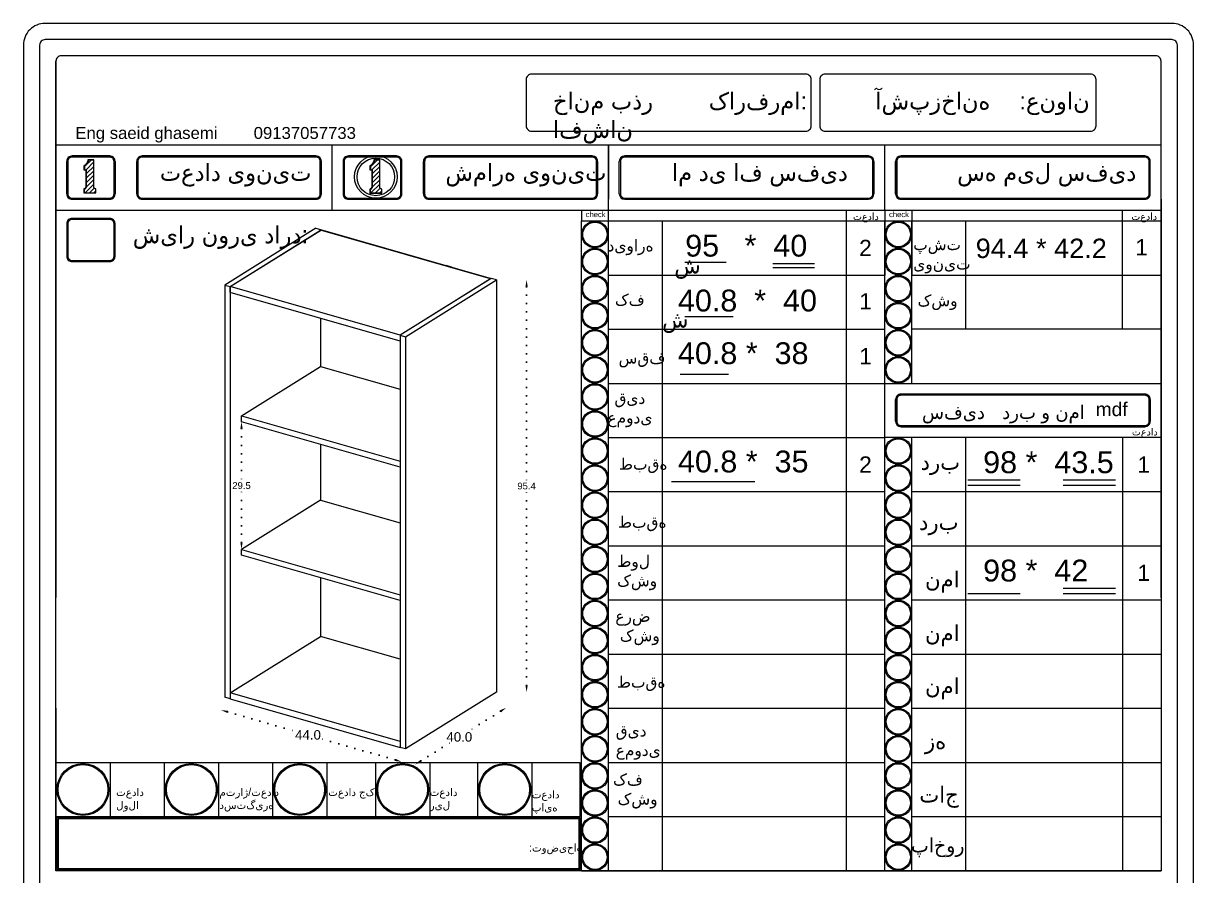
# Model space of a CAD drawing. Header units: inches. Extents: x -1979 to 7680, y -968 to 3127.
# Drawn here: x 1922.6 to 2354.6, y 2810.1 to 3124.9 of the extents above; entities that cross this region are included whole.
import ezdxf

# ---------------------------------------------------------------- set-up
doc = ezdxf.new("R2010")
doc.units = ezdxf.units.IN
doc.header["$MEASUREMENT"] = 0
doc.linetypes.add('ACAD_ISO07W100', pattern=[3, 0, -3])
doc.styles.get("Standard").update_dxf_attribs({"font": 'arial.ttf'})
doc.dimstyles.new('Copy of Standard', dxfattribs={"dimtxt": 2.5, "dimasz": 2.5, "dimexe": 0.18, "dimexo": 0.0625, "dimgap": 0.09, "dimtad": 0, "dimtih": 1, "dimtoh": 1, "dimdec": 1, "dimzin": 0, "dimdsep": 46, "dimtxsty": 'Standard', "dimcen": 0.09, "dimse1": 1, "dimse2": 1, "dimadec": 0, "dimazin": 0, "dimtfac": 1, "dimtdec": 1, "dimtix": 1, "dimtofl": 0, "dimtmove": 0, "dimatfit": 3, "dimfxl": 1, "dimtolj": 1, "dimtzin": 0, "dimarcsym": 0})
doc.dimstyles.get("Standard").update_dxf_attribs({"dimtxt": 3.5, "dimasz": 2.5, "dimexe": 0.18, "dimexo": 0.0625, "dimgap": 0.09, "dimtad": 0, "dimtih": 1, "dimtoh": 1, "dimdec": 1, "dimzin": 0, "dimdsep": 46, "dimtxsty": 'Standard', "dimcen": 0.09, "dimse1": 1, "dimse2": 1, "dimadec": 0, "dimazin": 0, "dimtfac": 1, "dimtdec": 1, "dimtix": 1, "dimtofl": 0, "dimtmove": 0, "dimatfit": 3, "dimfxl": 1, "dimtolj": 1, "dimtzin": 0, "dimarcsym": 0})

# ---------------------------------------------------------------- blocks, each defined once
blk = doc.blocks.new('*D112')
at = {"color": 0, "linetype": 'ACAD_ISO07W100', "lineweight": -2, "transparency": 16777216}
for p, q in [((2108.39, 3027.6), (2108.39, 2955.35)), ((2108.39, 2880.36), (2108.39, 2952.61))]:
    blk.add_line(p, q, dxfattribs=at)
at = {"color": 0, "transparency": 16777216}
for points in [[(2107.97, 3027.6), (2108.81, 3027.6), (2108.39, 3030.1)], [(2107.97, 2880.36), (2108.81, 2880.36), (2108.39, 2877.86)]]:
    blk.add_solid(points, dxfattribs=at)
at = {"layer": 'Defpoints', "color": 0, "transparency": 16777216}
for p in [(2097.32, 3030.1), (2108.39, 3030.1), (2097.32, 2877.86)]:
    blk.add_point(p, dxfattribs=at)
at = {"color": 0, "lineweight": 20, "transparency": 16777216, "insert": (2108.39, 2953.98), "char_height": 2.5, "attachment_point": 5}
blk.add_mtext('\\A1;95.4', dxfattribs=at)
blk = doc.blocks.new('*D113')
at = {"color": 0, "linetype": 'ACAD_ISO07W100', "lineweight": -2, "transparency": 16777216}
for p, q in [((2098.78, 2870.79), (2086.57, 2863.18)), ((2069.34, 2852.44), (2080.55, 2859.43))]:
    blk.add_line(p, q, dxfattribs=at)
at = {"color": 0, "transparency": 16777216}
for points in [[(2098.56, 2871.14), (2099, 2870.44), (2100.9, 2872.11)], [(2069.12, 2852.8), (2069.56, 2852.09), (2067.22, 2851.12)]]:
    blk.add_solid(points, dxfattribs=at)
at = {"layer": 'Defpoints', "color": 0, "transparency": 16777216}
for p in [(2097.32, 2877.86), (2063.64, 2856.86), (2067.22, 2851.12)]:
    blk.add_point(p, dxfattribs=at)
at = {"color": 0, "lineweight": 20, "transparency": 16777216, "insert": (2083.56, 2861.3), "char_height": 3.5, "attachment_point": 5}
blk.add_mtext('\\A1;40.0', dxfattribs=at)
blk = doc.blocks.new('*D114')
at = {"color": 0, "linetype": 'ACAD_ISO07W100', "lineweight": -2, "transparency": 16777216}
for p, q in [((1998, 2870.56), (2022.99, 2863.4)), ((2059.88, 2852.82), (2032.4, 2860.7))]:
    blk.add_line(p, q, dxfattribs=at)
at = {"color": 0, "transparency": 16777216}
for points in [[(1998.12, 2870.96), (1997.89, 2870.16), (1995.6, 2871.25)], [(2060, 2853.22), (2059.77, 2852.42), (2062.29, 2852.13)]]:
    blk.add_solid(points, dxfattribs=at)
at = {"layer": 'Defpoints', "color": 0, "transparency": 16777216}
for p in [(1996.96, 2875.98), (1995.6, 2871.25), (2063.64, 2856.86)]:
    blk.add_point(p, dxfattribs=at)
at = {"color": 0, "lineweight": 20, "transparency": 16777216, "insert": (2027.7, 2862.05), "char_height": 3.5, "attachment_point": 5}
blk.add_mtext('\\A1;44.0', dxfattribs=at)
blk = doc.blocks.new('*D115')
at = {"color": 0, "linetype": 'ACAD_ISO07W100', "lineweight": -2, "transparency": 16777216}
for p, q in [((2003.15, 2975.22), (2003.15, 2955.53)), ((2003.15, 2933.1), (2003.15, 2952.79))]:
    blk.add_line(p, q, dxfattribs=at)
at = {"color": 0, "transparency": 16777216}
for points in [[(2002.73, 2975.22), (2003.57, 2975.22), (2003.15, 2977.72)], [(2002.73, 2933.1), (2003.57, 2933.1), (2003.15, 2930.6)]]:
    blk.add_solid(points, dxfattribs=at)
at = {"layer": 'Defpoints', "color": 0, "transparency": 16777216}
for p in [(2003.15, 2977.72), (2003.15, 2930.6), (2003.15, 2930.6)]:
    blk.add_point(p, dxfattribs=at)
at = {"color": 0, "lineweight": 20, "transparency": 16777216, "insert": (2003.15, 2954.16), "char_height": 2.5, "attachment_point": 5}
blk.add_mtext('\\A1;29.5', dxfattribs=at)

msp = doc.modelspace()

# ---------------------------------------------------------------- hatches: boundary and pattern name
at = {"lineweight": 20}
h = msp.add_hatch(dxfattribs=at)
h.set_pattern_fill('ANSI31', color=256, scale=9.218651)
h.set_pattern_definition([(45, (1199.3718, 3613.5091), (-0.8148213, 0.8148213), [])])
h.paths.add_polyline_path([(1949.14, 3063.76), (1949.05, 3063.8), (1948.96, 3063.85), (1948.88, 3063.92), (1948.82, 3063.99), (1948.75, 3064.07), (1948.7, 3064.15), (1948.66, 3064.25), (1948.63, 3064.34), (1948.62, 3064.44), (1948.61, 3064.54), (1948.61, 3074.47), (1946.75, 3074.47), (1946.72, 3074.23), (1946.67, 3074.01), (1946.61, 3073.78), (1946.52, 3073.57), (1946.41, 3073.36), (1946.29, 3073.16), (1946.15, 3072.97), (1946, 3072.8), (1945.83, 3072.63), (1945.64, 3072.49), (1945.45, 3072.36), (1945.24, 3072.25), (1945.24, 3070.84), (1945.65, 3070.84), (1945.96, 3070.82), (1945.96, 3064.58), (1945.95, 3064.48), (1945.92, 3064.39), (1945.89, 3064.3), (1945.85, 3064.21), (1945.8, 3064.13), (1945.74, 3064.05), (1945.67, 3063.98), (1945.59, 3063.92), (1945.51, 3063.86), (1945.43, 3063.82), (1945.34, 3063.78), (1945.24, 3063.75), (1945.24, 3062.33), (1949.33, 3062.33), (1949.33, 3063.71), (1949.23, 3063.73)])
h = msp.add_hatch(dxfattribs=at)
h.set_pattern_fill('ANSI31', color=256, scale=9.218651)
h.set_pattern_definition([(45, (1304.9427, 3613.4677), (-0.8148213, 0.8148213), [])])
h.paths.add_polyline_path([(2054.71, 3063.72), (2054.62, 3063.76), (2054.53, 3063.81), (2054.46, 3063.88), (2054.39, 3063.95), (2054.33, 3064.03), (2054.27, 3064.11), (2054.23, 3064.21), (2054.2, 3064.3), (2054.19, 3064.4), (2054.18, 3064.5), (2054.18, 3074.42), (2052.32, 3074.42), (2052.29, 3074.19), (2052.24, 3073.96), (2052.18, 3073.74), (2052.09, 3073.52), (2051.98, 3073.31), (2051.86, 3073.12), (2051.72, 3072.93), (2051.57, 3072.75), (2051.4, 3072.59), (2051.22, 3072.45), (2051.02, 3072.32), (2050.82, 3072.21), (2050.82, 3070.8), (2051.22, 3070.8), (2051.53, 3070.78), (2051.53, 3064.54), (2051.52, 3064.44), (2051.49, 3064.35), (2051.46, 3064.26), (2051.42, 3064.17), (2051.37, 3064.09), (2051.31, 3064.01), (2051.24, 3063.94), (2051.17, 3063.88), (2051.09, 3063.82), (2051, 3063.78), (2050.91, 3063.74), (2050.82, 3063.71), (2050.82, 3062.28), (2054.9, 3062.28), (2054.9, 3063.66), (2054.8, 3063.69)])

# ---------------------------------------------------------------- linework, layer by layer
for p, q in [((1934.63, 2811.91), (1934.63, 3110.88)), ((2342.63, 3079.91), (1934.63, 3079.91)), ((1934.63, 2900.93), (1934.63, 3079.91)), ((1954.48, 3075.91), (1940.63, 3075.91)), ((2030.63, 3075.91), (1966.48, 3075.91)), ((2036.63, 3055.91), (2036.63, 3079.91)), ((2060.34, 3075.91), (2042.63, 3075.91)), ((2132.63, 3075.91), (2072.34, 3075.91)), ((2138.63, 3055.91), (2138.63, 3079.91)), ((2138.63, 3079.91), (2138.63, 3059.91)), ((2234.63, 3075.91), (2144.63, 3075.91)), ((2240.63, 3055.91), (2240.63, 3079.91)), ((2336.63, 3075.91), (2246.63, 3075.91)), ((1938.63, 3061.91), (1938.63, 3073.91)), ((1945.24, 3072.25), (1945.24, 3070.84)), ((1956.48, 3073.91), (1956.48, 3061.91)), ((1964.48, 3061.91), (1964.48, 3073.91)), ((2032.63, 3061.91), (2032.63, 3073.91)), ((2040.63, 3073.91), (2040.63, 3061.91)), ((2050.82, 3072.21), (2050.82, 3070.8)), ((2062.34, 3061.91), (2062.34, 3073.91)), ((2070.34, 3061.91), (2070.34, 3073.91)), ((2134.63, 3073.91), (2134.63, 3061.91)), ((2142.63, 3061.91), (2142.63, 3073.91)), ((2236.63, 3073.91), (2236.63, 3061.91)), ((2244.63, 3061.91), (2244.63, 3073.91)), ((2338.63, 3061.91), (2338.63, 3073.91)), ((1940.63, 3059.91), (1954.48, 3059.91)), ((1945.24, 3062.33), (1949.33, 3062.33)), ((2030.63, 3059.91), (1966.48, 3059.91)), ((2042.63, 3059.91), (2060.34, 3059.91)), ((2050.82, 3062.28), (2054.9, 3062.28)), ((2132.63, 3059.91), (2072.34, 3059.91)), ((2144.63, 3059.91), (2234.63, 3059.91)), ((2246.63, 3059.91), (2336.63, 3059.91)), ((2342.63, 3059.91), (2342.63, 2811.91)), ((1934.63, 3055.91), (2342.63, 3055.91)), ((2128.63, 3055.91), (2128.63, 3051.91)), ((2138.63, 2811.91), (2138.63, 3055.91)), ((2226.46, 2811.91), (2226.46, 3055.91)), ((2240.63, 3055.91), (2240.63, 3031.91)), ((2250.63, 3055.91), (2250.63, 3031.91)), ((2328.41, 3011.91), (2328.41, 3055.91)), ((2128.63, 3051.91), (2342.63, 3051.91)), ((2128.63, 2811.91), (2128.63, 3051.91)), ((2158.44, 3051.91), (2158.44, 2811.91)), ((2240.63, 2895.91), (2240.63, 3051.91)), ((2240.63, 2811.91), (2240.63, 3051.91)), ((2250.63, 2991.91), (2250.63, 3051.91)), ((2250.63, 2991.91), (2250.63, 3051.91)), ((2250.63, 3051.91), (2250.63, 3031.91)), ((2270.44, 3051.91), (2270.44, 3011.91)), ((2166.79, 3036.66), (2182.12, 3036.66)), ((2199.29, 3036.16), (2214.62, 3036.16)), ((2199.29, 3034.77), (2214.62, 3034.77)), ((2138.63, 3031.91), (2240.63, 3031.91)), ((2250.63, 3031.91), (2342.63, 3031.91)), ((2166.79, 3016.66), (2184.68, 3016.66)), ((2138.63, 3011.91), (2240.63, 3011.91)), ((2342.63, 3011.91), (2250.63, 3011.91)), ((2342.63, 3011.91), (2322.63, 3011.91)), ((2165.05, 2995.25), (2182.93, 2995.25)), ((2138.63, 2991.91), (2342.63, 2991.91)), ((2244.63, 2977.91), (2244.63, 2985.91)), ((2336.63, 2987.91), (2246.63, 2987.91)), ((2338.63, 2985.91), (2338.63, 2977.91)), ((2336.63, 2975.91), (2246.63, 2975.91)), ((2138.63, 2971.91), (2240.63, 2971.91)), ((2342.63, 2971.91), (2240.63, 2971.91)), ((2250.63, 2811.91), (2250.63, 2971.91)), ((2270.44, 2971.91), (2270.44, 2811.91)), ((2328.41, 2971.91), (2328.41, 2811.91)), ((2161.88, 2955.66), (2192.64, 2955.66)), ((2271.33, 2956.31), (2290.66, 2956.31)), ((2306.5, 2956.31), (2325.84, 2956.31)), ((2138.63, 2951.91), (2240.63, 2951.91)), ((2138.63, 2951.91), (2158.44, 2951.91)), ((2138.63, 2951.91), (2240.63, 2951.91)), ((2207.14, 2951.91), (2240.63, 2951.91)), ((2250.63, 2951.91), (2342.63, 2951.91)), ((2271.33, 2954.29), (2290.66, 2954.29)), ((2306.5, 2954.29), (2325.84, 2954.29)), ((2138.63, 2931.91), (2158.44, 2931.91)), ((2138.63, 2931.91), (2240.63, 2931.91)), ((2250.63, 2931.91), (2342.63, 2931.91)), ((2250.63, 2931.91), (2342.63, 2931.91)), ((2306.5, 2916.31), (2325.84, 2916.31)), ((2138.63, 2911.91), (2240.63, 2911.91)), ((2250.63, 2911.91), (2342.63, 2911.91)), ((2271.33, 2914.29), (2290.66, 2914.29)), ((2306.5, 2914.29), (2325.84, 2914.29)), ((2138.63, 2891.91), (2240.63, 2891.91)), ((2226.46, 2891.91), (2240.63, 2891.91)), ((2250.63, 2891.91), (2342.63, 2891.91)), ((1934.63, 2871.91), (1934.63, 2831.91)), ((1934.63, 2871.91), (1934.63, 2831.91)), ((2138.63, 2871.91), (2240.63, 2871.91)), ((2226.46, 2871.91), (2240.63, 2871.91)), ((2250.63, 2871.91), (2342.63, 2871.91)), ((2250.63, 2871.91), (2342.63, 2871.91)), ((1934.63, 2851.91), (2128.01, 2851.91)), ((1954.63, 2851.91), (1954.63, 2831.91)), ((1974.63, 2851.91), (1974.63, 2831.91)), ((1994.63, 2851.91), (1994.63, 2831.91)), ((2014.63, 2851.91), (2014.63, 2831.91)), ((2034.63, 2851.91), (2034.63, 2831.91)), ((2052.62, 2851.91), (2052.62, 2831.91)), ((2072.62, 2851.91), (2072.62, 2831.91)), ((2090.3, 2851.91), (2090.3, 2831.91)), ((2110.3, 2851.91), (2110.3, 2831.91)), ((2128.01, 2851.91), (2128.01, 2831.91)), ((2138.63, 2851.91), (2240.63, 2851.91)), ((2138.63, 2851.91), (2240.63, 2851.91)), ((2226.46, 2851.91), (2240.63, 2851.91)), ((2250.63, 2851.91), (2342.63, 2851.91)), ((2250.63, 2851.91), (2342.63, 2851.91)), ((1934.63, 2831.91), (2128.01, 2831.91)), ((2138.63, 2831.91), (2240.63, 2831.91)), ((2138.63, 2831.91), (2240.63, 2831.91)), ((2226.46, 2831.91), (2240.63, 2831.91)), ((2250.63, 2831.91), (2342.63, 2831.91)), ((2250.63, 2831.91), (2342.63, 2831.91)), ((2128.63, 2811.91), (1934.63, 2811.91)), ((2128.63, 2811.91), (2240.63, 2811.91)), ((2128.63, 2811.91), (2342.63, 2811.91)), ((2128.63, 2811.91), (2240.63, 2811.91))]:
    msp.add_line(p, q, dxfattribs=at)
at = {"linetype": 'Continuous', "lineweight": 20, "extrusion": (-1.66533e-16, 0.906236, 0.422772)}
for p, q in [((2030.63, 3049.22), (1996.96, 3028.23)), ((1998.94, 3027.66), (2032.62, 3048.65)), ((1998.94, 3027.66), (2032.36, 3048.5)), ((2030.63, 3049.22), (2095.33, 3030.67)), ((2095.08, 3030.52), (2032.36, 3048.5)), ((2095.08, 3030.52), (2032.36, 3048.5)), ((2080.68, 3034.87), (2078.69, 3035.44)), ((2080.43, 3034.72), (2080.68, 3034.87)), ((2095.33, 3030.67), (2061.66, 3009.68)), ((2095.08, 3030.52), (2061.66, 3009.68)), ((2063.64, 3009.11), (2097.32, 3030.1)), ((2095.33, 3030.67), (2095.08, 3030.52)), ((2097.32, 3030.1), (2095.33, 3030.67)), ((2097.32, 3030.1), (2097.32, 2877.86)), ((1996.96, 3028.23), (1998.94, 3027.66)), ((1996.96, 3028.23), (1996.96, 2875.98)), ((1998.94, 3025.48), (1998.94, 3027.66)), ((2061.66, 3009.68), (1998.94, 3027.66)), ((1998.94, 3027.66), (1998.94, 2875.41)), ((2061.66, 3007.5), (1998.94, 3025.48)), ((2032.36, 3015.9), (2032.36, 2998.11)), ((2061.66, 3009.68), (2063.64, 3009.11)), ((2061.66, 3009.68), (2061.66, 2857.43)), ((2061.66, 3009.68), (2061.66, 3007.5)), ((2063.64, 3009.11), (2063.64, 2856.86)), ((2003.15, 2979.9), (2032.36, 2998.11)), ((2032.36, 2998.11), (2061.66, 2989.71)), ((2003.15, 2979.9), (2061.66, 2963.12)), ((2003.15, 2977.72), (2003.15, 2979.9)), ((2061.66, 2960.95), (2003.15, 2977.72)), ((2032.36, 2969.35), (2032.36, 2948.81)), ((2032.36, 2948.81), (2003.15, 2930.6)), ((2032.36, 2948.81), (2061.66, 2940.41)), ((2003.15, 2930.6), (2061.66, 2913.82)), ((2003.15, 2928.42), (2003.15, 2930.6)), ((2061.66, 2911.65), (2003.15, 2928.42)), ((2032.36, 2920.05), (2032.36, 2898.42)), ((1998.94, 2877.59), (2032.36, 2898.42)), ((2061.66, 2890.03), (2032.36, 2898.42)), ((2061.66, 2859.61), (1998.94, 2877.59)), ((1998.94, 2877.59), (1998.94, 2875.41)), ((2097.32, 2877.86), (2063.64, 2856.86)), ((1998.94, 2875.41), (1996.96, 2875.98)), ((1998.94, 2875.41), (2061.66, 2857.43)), ((2061.66, 2859.61), (2061.66, 2857.43)), ((2063.64, 2856.86), (2061.66, 2857.43))]:
    msp.add_line(p, q, dxfattribs=at)
at = {"lineweight": 20}
for points in [[(1930.63, 2518.88), (2346.63, 2518.88, 0.414214), (2354.63, 2526.88), (2354.63, 3116.88, 0.414214), (2346.63, 3124.88), (1930.63, 3124.88, 0.414214), (1922.63, 3116.88), (1922.63, 2526.88, 0.414214)], [(1930.63, 2524.88), (2346.63, 2524.88, 0.414214), (2348.63, 2526.88), (2348.63, 3116.88, 0.414214), (2346.63, 3118.88), (1930.63, 3118.88, 0.414214), (1928.63, 3116.88), (1928.63, 2526.88, 0.414214)], [(2213.48, 3104.13, 0.414214), (2211.48, 3106.13), (2110.24, 3106.13, 0.414214), (2108.24, 3104.13), (2108.24, 3087.09, 0.414214), (2110.24, 3085.09), (2211.48, 3085.09, 0.414214), (2213.48, 3087.09)], [(2218.61, 3085.09), (2316.61, 3085.09, 0.414214), (2318.61, 3087.09), (2318.61, 3104.13, 0.414214), (2316.61, 3106.13), (2218.61, 3106.13, 0.414214), (2216.61, 3104.13), (2216.61, 3087.09, 0.414214)], [(2318.61, 3104.13, 0.414214), (2316.61, 3106.13), (2218.61, 3106.13, 0.414214), (2216.61, 3104.13), (2216.61, 3087.09, 0.414214), (2218.61, 3085.09), (2316.61, 3085.09, 0.414214), (2318.61, 3087.09)], [(1956.48, 3073.91, 0.414214), (1954.48, 3075.91), (1940.63, 3075.91, 0.414214), (1938.63, 3073.91), (1938.63, 3061.91, 0.414214), (1940.63, 3059.91), (1954.48, 3059.91, 0.414214), (1956.48, 3061.91)], [(2032.63, 3073.91, 0.414214), (2030.63, 3075.91), (1966.48, 3075.91, 0.414214), (1964.48, 3073.91), (1964.48, 3061.91, 0.414214), (1966.48, 3059.91), (2030.63, 3059.91, 0.414214), (2032.63, 3061.91)], [(2062.34, 3073.91, 0.414214), (2060.34, 3075.91), (2042.63, 3075.91, 0.414214), (2040.63, 3073.91), (2040.63, 3061.91, 0.414214), (2042.63, 3059.91), (2060.34, 3059.91, 0.414214), (2062.34, 3061.91)], [(2134.63, 3073.91, 0.414214), (2132.63, 3075.91), (2072.34, 3075.91, 0.414214), (2070.34, 3073.91), (2070.34, 3061.91, 0.414214), (2072.34, 3059.91), (2132.63, 3059.91, 0.414214), (2134.63, 3061.91)], [(2338.63, 3073.91, 0.414214), (2336.63, 3075.91), (2246.63, 3075.91, 0.414214), (2244.63, 3073.91), (2244.63, 3061.91, 0.414214), (2246.63, 3059.91), (2336.63, 3059.91, 0.414214), (2338.63, 3061.91)], [(1956.08, 3073.91, 0.414214), (1954.48, 3075.51), (1940.63, 3075.51, 0.414214), (1939.03, 3073.91), (1939.03, 3061.91, 0.414214), (1940.63, 3060.31), (1954.48, 3060.31, 0.414214), (1956.08, 3061.91)], [(2032.23, 3073.91, 0.414214), (2030.63, 3075.51), (1966.48, 3075.51, 0.414214), (1964.88, 3073.91), (1964.88, 3061.91, 0.414214), (1966.48, 3060.31), (2030.63, 3060.31, 0.414214), (2032.23, 3061.91)], [(2061.94, 3073.91, 0.414214), (2060.34, 3075.51), (2042.63, 3075.51, 0.414214), (2041.03, 3073.91), (2041.03, 3061.91, 0.414214), (2042.63, 3060.31), (2060.34, 3060.31, 0.414214), (2061.94, 3061.91)], [(2134.23, 3073.91, 0.414214), (2132.63, 3075.51), (2072.34, 3075.51, 0.414214), (2070.74, 3073.91), (2070.74, 3061.91, 0.414214), (2072.34, 3060.31), (2132.63, 3060.31, 0.414214), (2134.23, 3061.91)], [(2236.23, 3073.91, 0.414214), (2234.63, 3075.51), (2144.63, 3075.51, 0.414214), (2143.03, 3073.91), (2143.03, 3061.91, 0.414214), (2144.63, 3060.31), (2234.63, 3060.31, 0.414214), (2236.23, 3061.91)], [(2338.23, 3073.91, 0.414214), (2336.63, 3075.51), (2246.63, 3075.51, 0.414214), (2245.03, 3073.91), (2245.03, 3061.91, 0.414214), (2246.63, 3060.31), (2336.63, 3060.31, 0.414214), (2338.23, 3061.91)], [(1956.48, 3050.87, 0.414214), (1954.48, 3052.87), (1940.63, 3052.87, 0.414214), (1938.63, 3050.87), (1938.63, 3038.87, 0.414214), (1940.63, 3036.87), (1954.48, 3036.87, 0.414214), (1956.48, 3038.87)], [(1956.48, 3050.87, 0.414214), (1954.48, 3052.87), (1940.63, 3052.87, 0.414214), (1938.63, 3050.87), (1938.63, 3038.87, 0.414214), (1940.63, 3036.87), (1954.48, 3036.87, 0.414214), (1956.48, 3038.87)], [(1956.08, 3050.87, 0.414214), (1954.48, 3052.47), (1940.63, 3052.47, 0.414214), (1939.03, 3050.87), (1939.03, 3038.87, 0.414214), (1940.63, 3037.27), (1954.48, 3037.27, 0.414214), (1956.08, 3038.87)], [(1956.08, 3050.87, 0.414214), (1954.48, 3052.47), (1940.63, 3052.47, 0.414214), (1939.03, 3050.87), (1939.03, 3038.87, 0.414214), (1940.63, 3037.27), (1954.48, 3037.27, 0.414214), (1956.08, 3038.87)], [(2338.63, 2985.91, 0.414214), (2336.63, 2987.91), (2246.63, 2987.91, 0.414214), (2244.63, 2985.91), (2244.63, 2977.91, 0.414214), (2246.63, 2975.91), (2336.63, 2975.91, 0.414214), (2338.63, 2977.91)], [(2338.23, 2985.91, 0.414214), (2336.63, 2987.51), (2246.63, 2987.51, 0.414214), (2245.03, 2985.91), (2245.03, 2977.91, 0.414214), (2246.63, 2976.31), (2336.63, 2976.31, 0.414214), (2338.23, 2977.91)]]:
    msp.add_lwpolyline(points, format="xyb", close=True, dxfattribs=at)
for points in [[(2342.63, 2912.85), (2342.63, 3110.88, 0.414214), (2340.63, 3112.88), (1936.63, 3112.88, 0.414214), (1934.63, 3110.88), (1934.63, 2912.85)], [(2213.48, 3104.13, 0.414214), (2211.48, 3106.13), (2110.24, 3106.13, 0.414214), (2108.24, 3104.13), (2108.24, 3087.09, 0.414214), (2110.24, 3085.09), (2211.48, 3085.09, 0.414214), (2213.48, 3087.09), (2213.48, 3104.13)]]:
    msp.add_lwpolyline(points, format="xyb", dxfattribs=at)
for points in [[(1944.93, 3062.26), (1949.33, 3062.26), (1949.33, 3062.33), (1949.33, 3063.71), (1949.23, 3063.73), (1949.14, 3063.76), (1949.05, 3063.8), (1948.96, 3063.85), (1948.88, 3063.92), (1948.82, 3063.99), (1948.75, 3064.07), (1948.7, 3064.15), (1948.66, 3064.25), (1948.63, 3064.34), (1948.62, 3064.44), (1948.61, 3064.54), (1948.61, 3074.47), (1948.61, 3074.52), (1946.45, 3074.52), (1946.42, 3074.29), (1946.37, 3074.06), (1946.3, 3073.83), (1946.22, 3073.61), (1946.11, 3073.4), (1945.99, 3073.2), (1945.85, 3073.01), (1945.69, 3072.84), (1945.52, 3072.67), (1945.33, 3072.53), (1945.14, 3072.4), (1944.93, 3072.29), (1944.93, 3070.84), (1945.24, 3070.84), (1945.65, 3070.84), (1945.65, 3064.54), (1945.64, 3064.44), (1945.61, 3064.35), (1945.58, 3064.26), (1945.54, 3064.17), (1945.49, 3064.08), (1945.43, 3064.01), (1945.36, 3063.93), (1945.28, 3063.87), (1945.2, 3063.82), (1945.11, 3063.77), (1945.02, 3063.73), (1944.93, 3063.71), (1944.93, 3062.26), (1945.24, 3062.33), (1945.24, 3063.75), (1945.34, 3063.78), (1945.43, 3063.82), (1945.51, 3063.86), (1945.59, 3063.92), (1945.67, 3063.98), (1945.74, 3064.05), (1945.8, 3064.13), (1945.85, 3064.21), (1945.89, 3064.3), (1945.92, 3064.39), (1945.95, 3064.48), (1945.96, 3064.58), (1945.96, 3070.82), (1945.65, 3070.84)], [(1944.93, 3072.29), (1945.24, 3072.25), (1945.45, 3072.36), (1945.64, 3072.49), (1945.83, 3072.63), (1946, 3072.8), (1946.15, 3072.97), (1946.29, 3073.16), (1946.41, 3073.36), (1946.52, 3073.57), (1946.61, 3073.78), (1946.67, 3074.01), (1946.72, 3074.23), (1946.75, 3074.47)], [(1946.45, 3074.52), (1946.75, 3074.47), (1948.61, 3074.47)], [(2050.5, 3062.22), (2054.9, 3062.22), (2054.9, 3062.28), (2054.9, 3063.66), (2054.8, 3063.69), (2054.71, 3063.72), (2054.62, 3063.76), (2054.53, 3063.81), (2054.46, 3063.88), (2054.39, 3063.95), (2054.33, 3064.03), (2054.27, 3064.11), (2054.23, 3064.21), (2054.2, 3064.3), (2054.19, 3064.4), (2054.18, 3064.5), (2054.18, 3074.42), (2054.18, 3074.48), (2052.02, 3074.48), (2051.99, 3074.25), (2051.94, 3074.02), (2051.87, 3073.79), (2051.79, 3073.57), (2051.68, 3073.36), (2051.56, 3073.16), (2051.42, 3072.97), (2051.26, 3072.8), (2051.09, 3072.63), (2050.9, 3072.49), (2050.71, 3072.36), (2050.5, 3072.24), (2050.5, 3070.8), (2050.82, 3070.8), (2051.22, 3070.8), (2051.22, 3064.5), (2051.21, 3064.4), (2051.18, 3064.31), (2051.15, 3064.21), (2051.11, 3064.13), (2051.06, 3064.04), (2051, 3063.96), (2050.93, 3063.89), (2050.85, 3063.83), (2050.77, 3063.77), (2050.69, 3063.73), (2050.59, 3063.69), (2050.5, 3063.66), (2050.5, 3062.22), (2050.82, 3062.28), (2050.82, 3063.71), (2050.91, 3063.74), (2051, 3063.78), (2051.09, 3063.82), (2051.17, 3063.88), (2051.24, 3063.94), (2051.31, 3064.01), (2051.37, 3064.09), (2051.42, 3064.17), (2051.46, 3064.26), (2051.49, 3064.35), (2051.52, 3064.44), (2051.53, 3064.54), (2051.53, 3070.78), (2051.22, 3070.8)], [(2050.5, 3072.24), (2050.82, 3072.21), (2051.02, 3072.32), (2051.22, 3072.45), (2051.4, 3072.59), (2051.57, 3072.75), (2051.72, 3072.93), (2051.86, 3073.12), (2051.98, 3073.31), (2052.09, 3073.52), (2052.18, 3073.74), (2052.24, 3073.96), (2052.29, 3074.19), (2052.32, 3074.42)], [(2052.02, 3074.48), (2052.32, 3074.42), (2054.18, 3074.42)]]:
    msp.add_lwpolyline(points, dxfattribs=at)
for points in [[(1934.63, 3055.91), (2342.63, 3055.91), (2342.63, 2811.91), (1934.63, 2811.91)], [(2128.63, 2811.91), (1934.63, 2811.91), (1934.63, 3055.91), (2342.63, 3055.91), (2342.63, 2811.91)], [(2128.23, 2831.51), (1935.03, 2831.51), (1935.03, 2812.31), (2128.23, 2812.31)], [(2127.83, 2831.11), (1935.43, 2831.11), (1935.43, 2812.71), (2127.83, 2812.71)]]:
    msp.add_lwpolyline(points, close=True, dxfattribs=at)
for centre, radius in [((2052.73, 3068.17), 7.86), ((2052.73, 3068.17), 6.94), ((2133.63, 3046.91), 4.92), ((2133.63, 3046.91), 4.52), ((2245.63, 3046.91), 4.92), ((2245.63, 3046.91), 4.52), ((2133.63, 3036.91), 4.92), ((2133.63, 3036.91), 4.52), ((2245.63, 3036.91), 4.92), ((2245.63, 3036.91), 4.52), ((2133.63, 3026.91), 4.92), ((2133.63, 3026.91), 4.52), ((2245.63, 3026.91), 4.92), ((2245.63, 3026.91), 4.52), ((2133.63, 3016.91), 4.92), ((2133.63, 3016.91), 4.52), ((2245.63, 3016.91), 4.92), ((2245.63, 3016.91), 4.52), ((2133.63, 3006.91), 4.92), ((2133.63, 3006.91), 4.52), ((2245.63, 3006.91), 4.92), ((2245.63, 3006.91), 4.52), ((2133.63, 2996.91), 4.92), ((2133.63, 2996.91), 4.52), ((2245.63, 2996.91), 4.92), ((2245.63, 2996.91), 4.52), ((2133.63, 2986.91), 4.92), ((2133.63, 2986.91), 4.52), ((2133.63, 2976.91), 4.92), ((2133.63, 2976.91), 4.52), ((2133.63, 2966.91), 4.92), ((2133.63, 2966.91), 4.52), ((2245.63, 2966.91), 4.92), ((2245.63, 2966.91), 4.52), ((2133.63, 2956.91), 4.92), ((2133.63, 2956.91), 4.52), ((2245.63, 2956.91), 4.92), ((2245.63, 2956.91), 4.52), ((2133.63, 2946.91), 4.92), ((2133.63, 2946.91), 4.52), ((2245.63, 2946.91), 4.92), ((2245.63, 2946.91), 4.52), ((2133.63, 2936.91), 4.92), ((2133.63, 2936.91), 4.52), ((2245.63, 2936.91), 4.92), ((2245.63, 2936.91), 4.52), ((2133.63, 2926.91), 4.92), ((2133.63, 2926.91), 4.52), ((2245.63, 2926.91), 4.92), ((2245.63, 2926.91), 4.52), ((2133.63, 2916.91), 4.92), ((2133.63, 2916.91), 4.52), ((2245.63, 2916.91), 4.92), ((2245.63, 2916.91), 4.52), ((2133.63, 2906.91), 4.92), ((2245.63, 2906.91), 4.92), ((2133.63, 2906.91), 4.52), ((2245.63, 2906.91), 4.52), ((2133.63, 2896.91), 4.92), ((2133.63, 2896.91), 4.52), ((2245.63, 2896.91), 4.92), ((2245.63, 2896.91), 4.52), ((2133.63, 2886.91), 4.92), ((2133.63, 2886.91), 4.52), ((2245.63, 2886.91), 4.92), ((2245.63, 2886.91), 4.52), ((2133.63, 2876.91), 4.92), ((2245.63, 2876.91), 4.92), ((2133.63, 2876.91), 4.52), ((2245.63, 2876.91), 4.52), ((2133.63, 2866.91), 4.92), ((2133.63, 2866.91), 4.52), ((2245.63, 2866.91), 4.92), ((2245.63, 2866.91), 4.52), ((2133.63, 2856.91), 4.92), ((2133.63, 2856.91), 4.52), ((2245.63, 2856.91), 4.92), ((2245.63, 2856.91), 4.52), ((1944.63, 2841.91), 9.6), ((1984.63, 2841.91), 9.6), ((2024.63, 2841.91), 9.6), ((2062.62, 2841.91), 9.6), ((2100.3, 2841.91), 9.6), ((2133.63, 2846.91), 4.92), ((2133.63, 2846.91), 4.52), ((2245.63, 2846.91), 4.92), ((2245.63, 2846.91), 4.52), ((1944.63, 2841.91), 9.2), ((1984.63, 2841.91), 9.2), ((2024.63, 2841.91), 9.2), ((2062.62, 2841.91), 9.2), ((2100.3, 2841.91), 9.2), ((2133.63, 2836.91), 4.92), ((2133.63, 2836.91), 4.52), ((2245.63, 2836.91), 4.92), ((2245.63, 2836.91), 4.52), ((2133.63, 2826.91), 4.92), ((2133.63, 2826.91), 4.52), ((2245.63, 2826.91), 4.92), ((2245.63, 2826.91), 4.52), ((2133.63, 2816.91), 4.92), ((2133.63, 2816.91), 4.52), ((2245.63, 2816.91), 4.92), ((2245.63, 2816.91), 4.52)]:
    msp.add_circle(centre, radius, dxfattribs=at)
for centre, start, end in [((1940.63, 3073.91), 90, 180), ((1954.48, 3073.91), 0, 90), ((1966.48, 3073.91), 90, 180), ((2030.63, 3073.91), 0, 90), ((2042.63, 3073.91), 90, 180), ((2060.34, 3073.91), 0, 90), ((2072.34, 3073.91), 90, 180), ((2132.63, 3073.91), 0, 90), ((2144.63, 3073.91), 90, 180), ((2234.63, 3073.91), 0, 90), ((2246.63, 3073.91), 90, 180), ((2336.63, 3073.91), 0, 90), ((1940.63, 3061.91), 180, 270), ((1954.48, 3061.91), 270, 0), ((1966.48, 3061.91), 180, 270), ((2030.63, 3061.91), 270, 0), ((2042.63, 3061.91), 180, 270), ((2060.34, 3061.91), 270, 0), ((2072.34, 3061.91), 180, 270), ((2132.63, 3061.91), 270, 0), ((2144.63, 3061.91), 180, 270), ((2234.63, 3061.91), 270, 0), ((2246.63, 3061.91), 180, 270), ((2336.63, 3061.91), 270, 0), ((2246.63, 2985.91), 90, 180), ((2336.63, 2985.91), 0, 90), ((2246.63, 2977.91), 180, 270), ((2336.63, 2977.91), 270, 0)]:
    msp.add_arc(centre, 2, start, end, dxfattribs=at)

# ---------------------------------------------------------------- texts
at = {"lineweight": 20, "attachment_point": 1}
for s, width, gutter_width, heights, insert, char_height in [('خانم بذر افشان', 63.6911, 164.79, [0], (2118.13, 3099.42), 6.3113), ('{\\fArial|b0|i0|c178|p34;کارفرما:}', 0.2338, 164.79, [0], (2175.63, 3099.42), 6.3113), ('آشپزخانه', 22.2332, 164.79, [0], (2237.13, 3099.42), 6.311), (':عنوان', 22.2332, 164.79, [0], (2290.31, 3099.42), 6.311), ('{\\fArial|b0|i0|c178|p34;Eng saeid ghasemi}', 79.2452, 164.79, [0], (1941.8, 3086.61), 4.4179), ('{\\fArial|b0|i0|c178|p34;09137057733 }', 65.4498, 164.79, [0], (2007.64, 3086.61), 4.4179), ('{\\fArial|b0|i0|c178|p34;تعداد یونیت}', 65.4498, 164.79, [0], (1973.01, 3073.03), 6.3113), ('{\\fArial|b0|i0|c178|p34;شماره یونیت}', 65.4498, 164.79, [0], (2078.43, 3073.03), 6.3113), ('{\\fArial|b0|i0|c178|p34;ام دی اف سفید}', 65.4498, 164.79, [0], (2162.05, 3073.03), 6.3113), ('{\\fArial|b0|i0|c178|p34;سه میل سفید}', 65.4498, 164.79, [0], (2267.37, 3073.03), 6.3113), ('{\\fArial|b0|i0|c178|p34;check}', 8.1204, 164.79, [0], (2130.21, 3055.33), 2.0101), ('{\\fArial|b0|i0|c178|p34;تعداد }', 11.7486, 164.79, [0], (2228.88, 3054.92), 2.6665), ('{\\fArial|b0|i0|c178|p34;check}', 8.423, 164.79, [0], (2242.21, 3055.33), 2.0101), ('{\\fArial|b0|i0|c178|p34;تعداد }', 10.9902, 164.79, [0], (2331.64, 3054.92), 2.6665), ('{\\fArial|b0|i0|c178|p34;شیار نوری دارد:}', 65.4498, 164.79, [0], (1963.01, 3049.99), 6.3113), ('{\\fArial|b0|i0|c178|p34;شیار نوری دارد:}', 65.4498, 164.79, [0], (1963.01, 3049.99), 6.3113), ('95   *  40', 61.9823, 462.54, [8.23], (2166.95, 3046.8), 8.06), ('{\\fArial|b0|i0|c178|p34;دیواره }', 17.3175, 247.18, [0], (2138.28, 3045), 4.3074), ('2{\\fArial|b0|i0|c178|p34; }', 8.5903, 164.79, [0], (2231.16, 3044.94), 6), ('{\\fArial|b0|i0|c178|p34;پشت \\Pیونیت}', 19.3052, 247.18, [0], (2251.14, 3045.45), 4.3074), ('94.4 * 42.2', 58.0086, 411.15, [7.32], (2274.19, 3045.37), 7.1647), ('1{\\fArial|b0|i0|c178|p34; }', 8.5903, 164.79, [0], (2333.11, 3045.21), 6), ('{\\fArial|b0|i0|c178|p34;ش}', 15.3157, 346.26, [0], (2162.94, 3038.56), 6.0339), ('{\\fArial|b0|i0|c178|p34;کف }', 15.3367, 247.18, [0], (2141.02, 3025), 4.3074), ('40.8  *  40', 65.2593, 462.54, [0], (2164.27, 3026.53), 8.0603), ('1{\\fArial|b0|i0|c178|p34; }', 8.5903, 164.79, [0], (2231.16, 3025.21), 6), ('{\\fArial|b0|i0|c178|p34;کشو }', 17.7019, 247.18, [0], (2252.74, 3024.73), 4.3074), ('{\\fArial|b0|i0|c178|p34;ش}', 15.3157, 346.26, [0], (2158.44, 3018.56), 6.0339), ('40.8 *  38', 66.8047, 462.54, [0], (2164.27, 3007.08), 8.06), ('{\\fArial|b0|i0|c178|p34;سقف}', 20.995, 247.18, [0], (2142.37, 3003.53), 4.3074), ('1{\\fArial|b0|i0|c178|p34; }', 8.5903, 164.79, [0], (2231.16, 3004.94), 6), ('\\pxqc;{\\fArial|b0|i0|c178|p34;قید\\Pعمودی  }', 21.1589, 247.18, [0], (2135.96, 2988.64), 4.3074), ('mdf', 17.2431, 132.07, [0], (2318.48, 2984.88), 5.058), ('{\\fArial|b0|i0|c178|p34;سفید}', 37.9723, 164.79, [0], (2254.36, 2983.83), 5.0582), ('{\\fArial|b0|i0|c178|p34;درب و نما}', 36.0682, 164.79, [0], (2283.97, 2983.83), 5.0582), ('{\\fArial|b0|i0|c178|p34;تعداد }', 10.7715, 164.79, [0], (2331.86, 2975.36), 2.6665), ('{\\fArial|b0|i0|c178|p34;طبقه}', 98.1747, 247.18, [0], (2142.42, 2964.33), 4.3074), ('40.8 *  35', 65.2593, 462.54, [0], (2164.27, 2967.08), 8.06), ('2{\\fArial|b0|i0|c178|p34; }', 8.5903, 164.79, [0], (2231.16, 2964.94), 6), ('98 *  43.5', 65.2593, 462.54, [8.23], (2276.94, 2966.8), 8.06), ('1 ', 8.5903, 164.79, [0], (2333.88, 2964.94), 6), ('{\\fArial|b0|i0|c178|p34;درب}', 20.6748, 340.12, [0], (2253.83, 2965.91), 5.927), ('{\\fArial|b0|i0|c178|p34;طبقه}', 14.1457, 164.79, [0], (2142.06, 2942.87), 4.3074), ('{\\fArial|b0|i0|c178|p34;درب}', 13.4202, 164.79, [0], (2253.25, 2943.7), 5.927), ('{\\fArial|b0|i0|c178|p34;طول \\Pکشو}', 17.6756, 164.79, [0], (2141.82, 2928.43), 4.3074), ('98 *  42', 65.2593, 462.54, [8.23], (2276.94, 2926.8), 8.06), ('1 ', 8.5903, 164.79, [0], (2333.88, 2924.94), 6), ('{\\fArial|b0|i0|c178|p34;نما}', 11.1787, 164.79, [0], (2255.49, 2922.53), 5.927), ('{\\fArial|b0|i0|c178|p34;عرض \\P کشو}', 18.5758, 164.79, [0], (2141.14, 2908.13), 4.3074), ('{\\fArial|b0|i0|c178|p34;نما}', 11.1787, 164.79, [0], (2255.49, 2902.64), 5.927), ('{\\fArial|b0|i0|c178|p34;طبقه}', 14.2061, 164.79, [0], (2141.68, 2883.82), 4.3074), ('{\\fArial|b0|i0|c178|p34;نما}', 11.1787, 164.79, [0], (2255.49, 2883.1), 5.927), ('{\\fArial|b0|i0|c178|p34;قید \\Pعمودی}', 14.0099, 164.79, [0], (2141.29, 2865.8), 4.3074), ('{\\fArial|b0|i0|c178|p34;زه}', 11.2031, 164.79, [0], (2255.46, 2862.83), 5.927), ('{\\fArial|b0|i0|c178|p34;کف }\\P{\\fArial|b0|i0|c178|p34; کشو}', 17.5398, 164.79, [0], (2140.32, 2847.79), 4.3074), ('{\\fArial|b0|i0|c178|p34;تاج}', 13.2883, 164.79, [0], (2253.38, 2843.02), 5.927), ('تعداد لولا', 17.7752, 164.79, [0], (1956.86, 2842.37), 2.872), ('متراژ/تعداد\\Pدستگیره', 19.6171, 164.79, [0], (1995.01, 2842.37), 2.8716), ('تعداد جک', 17.466, 164.79, [0], (2035.16, 2842.37), 2.872), ('تعداد ریل', 17.6808, 164.79, [0], (2072.62, 2842.37), 2.872), ('تعداد پایه', 17.7105, 164.79, [0], (2110.3, 2841.52), 2.872), (':توضیحات', 65.4498, 164.79, [0], (2109.27, 2821.83), 2.872), ('{\\fArial|b0|i0|c178|p34;پاخور}', 12.8103, 147.32, [0], (2250.28, 2823.97), 5.2987)]:
    msp.add_mtext_dynamic_manual_height_columns(s, width=width, gutter_width=gutter_width, heights=heights, dxfattribs=dict(at, insert=insert, char_height=char_height))

# ---------------------------------------------------------------- dimensions: what is measured, and where the dimension line sits
at = {"lineweight": 20}
for base, p1, p2, angle, text, picture, middle in [((2108.39, 3030.1), (2097.32, 2877.86), (2097.32, 3030.1), 270, '95.4', '*D112', (2108.39, 2953.98)), ((2003.15, 2930.6), (2003.15, 2977.72), (2003.15, 2930.6), 90, '29.5', '*D115', (2003.15, 2954.16))]:
    dim = msp.add_linear_dim(base=base, p1=p1, p2=p2, angle=angle, text=text, dimstyle='Copy of Standard', dxfattribs=at)
    dim.commit()
    dim.dimension.update_dxf_attribs({"geometry": picture, "text_midpoint": middle})
for base, p1, p2, angle, text, picture, middle in [((2067.22, 2851.12), (2097.32, 2877.86), (2063.64, 2856.86), 211.9412, '40.0', '*D113', (2083.56, 2861.3)), ((1995.6, 2871.25), (2063.64, 2856.86), (1996.96, 2875.98), 164.0029, '44.0', '*D114', (2027.7, 2862.05))]:
    dim = msp.add_linear_dim(base=base, p1=p1, p2=p2, angle=angle, text=text, dimstyle='Standard', dxfattribs=at)
    dim.commit()
    dim.dimension.update_dxf_attribs({"geometry": picture, "text_midpoint": middle, "dimtype": 161})

doc.saveas('drawing.dxf')
